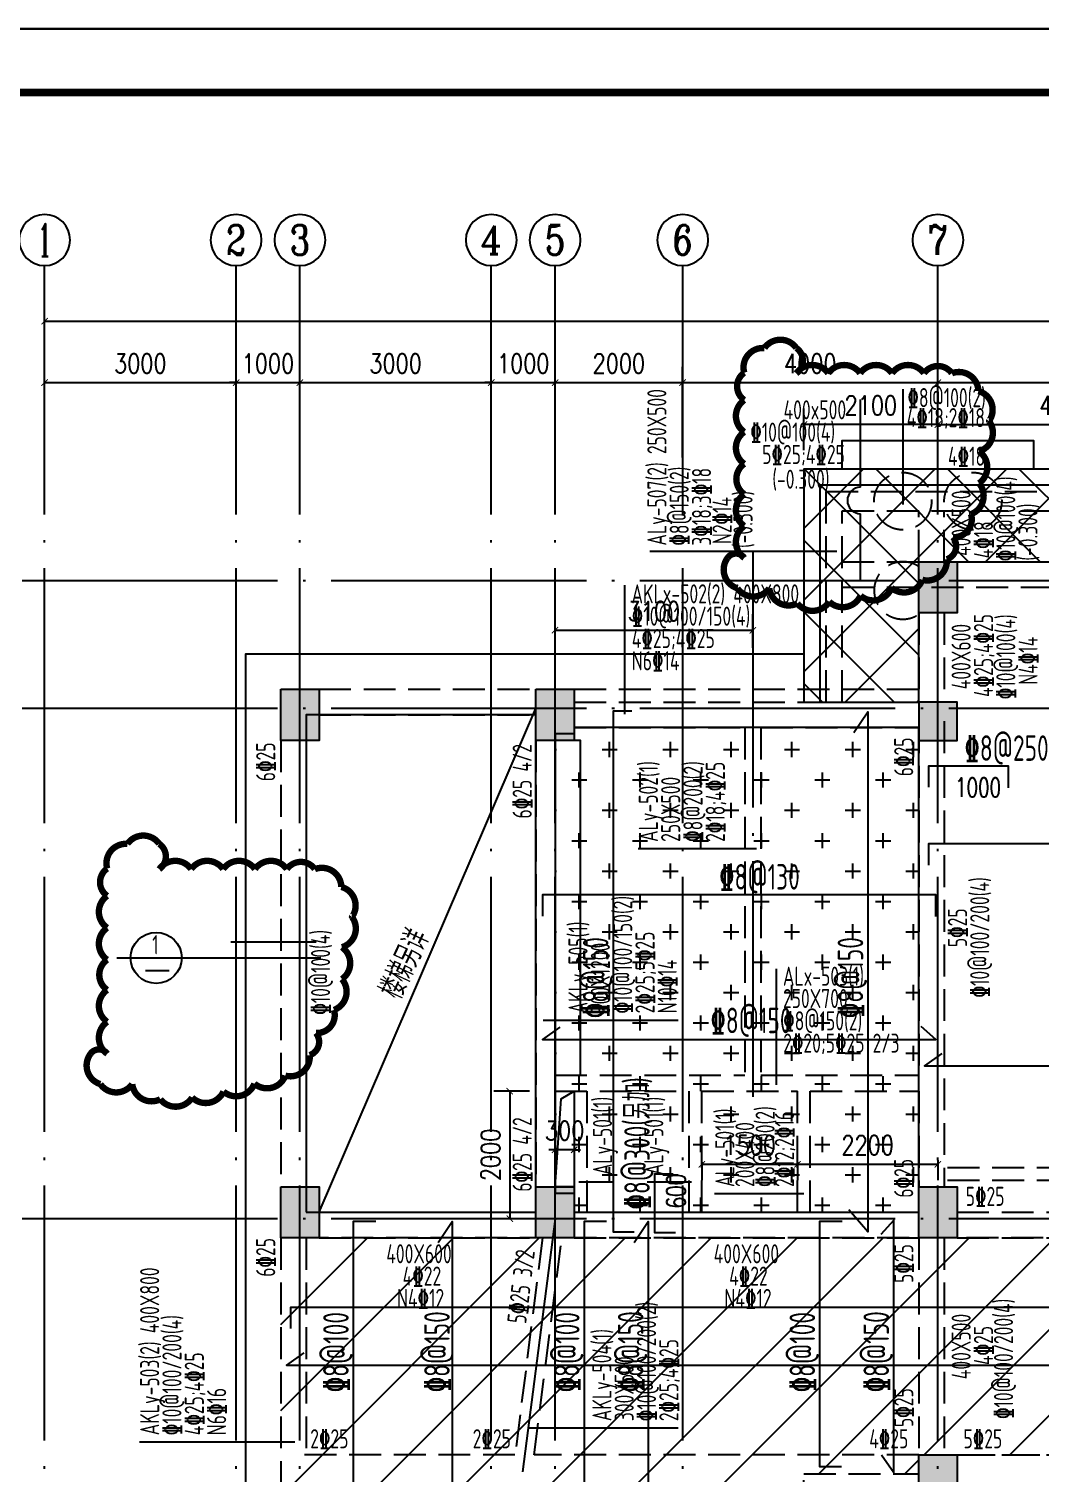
# Model space of a CAD drawing. Header units: millimetres. Extents: x 2998490 to 15040601, y 444546 to 7822218.
# Drawn here: x 14138023 to 14153872, y 7547220 to 7569864 of the extents above; entities that cross this region are included whole.
import ezdxf
from ezdxf.enums import TextEntityAlignment as Align

# ---------------------------------------------------------------- set-up
doc = ezdxf.new("R2010")
doc.units = ezdxf.units.MM
doc.header["$LTSCALE"] = 2000
doc.linetypes.add('DASH', pattern=[0.35, 0.25, -0.1])
doc.linetypes.add('DOTE', pattern=[2.42, 2, -0.2, 0.02, -0.2])
for name, color, linetype in [('3-AXIS', 3, 'Continuous'), ('3-AXIS_TEXT', 7, 'Continuous'), ('3-ban', 84, 'Continuous'), ('3-ban-hatch', 9, 'Continuous'), ('3-ban-rein', 1, 'Continuous'), ('3-ban-TEXT', 7, 'Continuous'), ('3-column-DOWN', 232, 'Continuous'), ('3-COLUMN-UP', 2, 'Continuous'), ('3-dcl', 3, 'Continuous'), ('3-dote', 43, 'DOTE'), ('3-HATCH', 8, 'Continuous'), ('3-liang-rein-X', 54, 'Continuous'), ('3-liang-rein-Y', 130, 'Continuous'), ('3-liang-R截面-X', 50, 'Continuous'), ('3-liang-R截面-Y', 70, 'Continuous'), ('3-liang-s-1', 44, 'Continuous'), ('3-liang-xu', 120, 'DASH'), ('3-装饰线脚', 7, 'Continuous'), ('AXIS', 3, 'Continuous'), ('AXIS_TEXT', 7, 'Continuous'), ('图框', 7, 'Continuous')]:
    doc.layers.add(name, color=color, linetype=linetype)
doc.layers.add('3-零部件', color=73, linetype='Continuous', lineweight=5)
doc.styles.add('_TCH_AXIS', font='COMPLEX', dxfattribs={"bigfont": 'GBCBIG'})
doc.styles.add('COMPLEX', font='COMPLEX')
doc.styles.add('DIM_FONT', font='SIMPLEX', dxfattribs={"width": 0.8, "bigfont": 'HZTXT'})
doc.styles.add('TJ1', font='tj-romans1.shx', dxfattribs={"width": 0.8, "bigfont": 'tj-hztxt1.shx'})
doc.styles.add('TSSD_Rein', font='Tssdeng.shx', dxfattribs={"width": 0.7, "bigfont": 'hztxt.shx'})
doc.dimstyles.new('DIMN100', dxfattribs={"dimtxt": 300, "dimasz": 100, "dimexe": 250, "dimexo": 300, "dimgap": 150, "dimtad": 1, "dimdec": 0, "dimzin": 0, "dimdsep": 46, "dimtxsty": 'DIM_FONT', "dimblk": 'ARCHTICK', "dimcen": 0.09, "dimclrt": 7, "dimazin": 2, "dimtfac": 1, "dimtdec": 0, "dimtix": 1, "dimtmove": 2, "dimatfit": 3, "dimldrblk": 'ARCHTICK', "dimfxl": 0, "dimtolj": 1, "dimtzin": 0, "dimarcsym": 0})

# ---------------------------------------------------------------- blocks, each defined once
blk = doc.blocks.new('TJAD_TK_A0')
at = {"layer": '图框'}
for p, q in [((2162, 399.3), (973, 399.3)), ((973, -441.7), (2162, -441.7))]:
    blk.add_line(p, q, dxfattribs=at)
at = {"layer": '图框', "const_width": 1.2}
blk.add_lwpolyline([(2152, -431.7), (2152, 389.3), (998, 389.3), (998, -431.7)], close=True, dxfattribs=at)
blk = doc.blocks.new('_ArchTick')
at = {"color": 0, "linetype": 'ByBlock', "const_width": 0.15}
blk.add_lwpolyline([(-0.5, -0.5), (0.5, 0.5)], dxfattribs=at)
blk = doc.blocks.new('*D491')
at = {"layer": 'AXIS', "color": 0, "lineweight": -2}
for p, q in [((14138270, 7563141), (14138270, 7564567)), ((14141270, 7563141), (14141270, 7564567)), ((14138270, 7564317), (14141270, 7564317))]:
    blk.add_line(p, q, dxfattribs=at)
at = {"layer": 'Defpoints', "color": 0}
for p in [(14141270, 7564317), (14138270, 7562841), (14141270, 7562841)]:
    blk.add_point(p, dxfattribs=at)
at = {"layer": 'AXIS', "color": 0, "lineweight": -2, "xscale": 100, "yscale": 100, "zscale": 100, "rotation": 180}
blk.add_blockref('_ArchTick', (14138270, 7564317), dxfattribs=at)
at = {"layer": 'AXIS', "color": 0, "lineweight": -2, "xscale": 100, "yscale": 100, "zscale": 100}
blk.add_blockref('_ArchTick', (14141270, 7564317), dxfattribs=at)
at = {"layer": 'AXIS', "color": 7, "insert": (14139770, 7564617), "char_height": 300, "attachment_point": 5, "style": 'DIM_FONT'}
blk.add_mtext('\\A1;3000', dxfattribs=at)
blk = doc.blocks.new('*D492')
at = {"layer": 'AXIS', "color": 0, "lineweight": -2}
for p, q in [((14141270, 7563141), (14141270, 7564567)), ((14142270, 7563141), (14142270, 7564567)), ((14141270, 7564317), (14141170, 7564317)), ((14141270, 7564317), (14142270, 7564317)), ((14142270, 7564317), (14142370, 7564317))]:
    blk.add_line(p, q, dxfattribs=at)
at = {"layer": 'Defpoints', "color": 0}
for p in [(14142270, 7564317), (14141270, 7562841), (14142270, 7562841)]:
    blk.add_point(p, dxfattribs=at)
at = {"layer": 'AXIS', "color": 0, "lineweight": -2, "xscale": 100, "yscale": 100, "zscale": 100}
blk.add_blockref('_ArchTick', (14141270, 7564317), dxfattribs=at)
at = {"layer": 'AXIS', "color": 0, "lineweight": -2, "xscale": 100, "yscale": 100, "zscale": 100, "rotation": 180}
blk.add_blockref('_ArchTick', (14142270, 7564317), dxfattribs=at)
at = {"layer": 'AXIS', "color": 7, "insert": (14141770, 7564617), "char_height": 300, "attachment_point": 5, "style": 'DIM_FONT'}
blk.add_mtext('\\A1;1000', dxfattribs=at)
blk = doc.blocks.new('*D493')
at = {"layer": 'AXIS', "color": 0, "lineweight": -2}
for p, q in [((14142270, 7563141), (14142270, 7564567)), ((14145271, 7563141), (14145271, 7564567)), ((14142270, 7564317), (14145271, 7564317))]:
    blk.add_line(p, q, dxfattribs=at)
at = {"layer": 'Defpoints', "color": 0}
for p in [(14145271, 7564317), (14142270, 7562841), (14145271, 7562841)]:
    blk.add_point(p, dxfattribs=at)
at = {"layer": 'AXIS', "color": 0, "lineweight": -2, "xscale": 100, "yscale": 100, "zscale": 100, "rotation": 180}
blk.add_blockref('_ArchTick', (14142270, 7564317), dxfattribs=at)
at = {"layer": 'AXIS', "color": 0, "lineweight": -2, "xscale": 100, "yscale": 100, "zscale": 100}
blk.add_blockref('_ArchTick', (14145271, 7564317), dxfattribs=at)
at = {"layer": 'AXIS', "color": 7, "insert": (14143771, 7564617), "char_height": 300, "attachment_point": 5, "style": 'DIM_FONT'}
blk.add_mtext('\\A1;3000', dxfattribs=at)
blk = doc.blocks.new('*D494')
at = {"layer": 'AXIS', "color": 0, "lineweight": -2}
for p, q in [((14145271, 7563141), (14145271, 7564567)), ((14146270, 7563141), (14146270, 7564567)), ((14145271, 7564317), (14145171, 7564317)), ((14145271, 7564317), (14146270, 7564317)), ((14146270, 7564317), (14146370, 7564317))]:
    blk.add_line(p, q, dxfattribs=at)
at = {"layer": 'Defpoints', "color": 0}
for p in [(14146270, 7564317), (14145271, 7562841), (14146270, 7562841)]:
    blk.add_point(p, dxfattribs=at)
at = {"layer": 'AXIS', "color": 0, "lineweight": -2, "xscale": 100, "yscale": 100, "zscale": 100}
blk.add_blockref('_ArchTick', (14145271, 7564317), dxfattribs=at)
at = {"layer": 'AXIS', "color": 0, "lineweight": -2, "xscale": 100, "yscale": 100, "zscale": 100, "rotation": 180}
blk.add_blockref('_ArchTick', (14146270, 7564317), dxfattribs=at)
at = {"layer": 'AXIS', "color": 7, "insert": (14145771, 7564617), "char_height": 300, "attachment_point": 5, "style": 'DIM_FONT'}
blk.add_mtext('\\A1;1000', dxfattribs=at)
blk = doc.blocks.new('*D495')
at = {"layer": 'AXIS', "color": 0, "lineweight": -2}
for p, q in [((14146270, 7563141), (14146270, 7564567)), ((14148270, 7563141), (14148270, 7564567)), ((14146270, 7564317), (14148270, 7564317))]:
    blk.add_line(p, q, dxfattribs=at)
at = {"layer": 'Defpoints', "color": 0}
for p in [(14148270, 7564317), (14146270, 7562841), (14148270, 7562841)]:
    blk.add_point(p, dxfattribs=at)
at = {"layer": 'AXIS', "color": 0, "lineweight": -2, "xscale": 100, "yscale": 100, "zscale": 100, "rotation": 180}
blk.add_blockref('_ArchTick', (14146270, 7564317), dxfattribs=at)
at = {"layer": 'AXIS', "color": 0, "lineweight": -2, "xscale": 100, "yscale": 100, "zscale": 100}
blk.add_blockref('_ArchTick', (14148270, 7564317), dxfattribs=at)
at = {"layer": 'AXIS', "color": 7, "insert": (14147270, 7564617), "char_height": 300, "attachment_point": 5, "style": 'DIM_FONT'}
blk.add_mtext('\\A1;2000', dxfattribs=at)
blk = doc.blocks.new('*D496')
at = {"layer": 'AXIS', "color": 0, "lineweight": -2}
for p, q in [((14148270, 7563141), (14148270, 7564567)), ((14152270, 7563141), (14152270, 7564567)), ((14148270, 7564317), (14152270, 7564317))]:
    blk.add_line(p, q, dxfattribs=at)
at = {"layer": 'Defpoints', "color": 0}
for p in [(14152270, 7564317), (14148270, 7562841), (14152270, 7562841)]:
    blk.add_point(p, dxfattribs=at)
at = {"layer": 'AXIS', "color": 0, "lineweight": -2, "xscale": 100, "yscale": 100, "zscale": 100, "rotation": 180}
blk.add_blockref('_ArchTick', (14148270, 7564317), dxfattribs=at)
at = {"layer": 'AXIS', "color": 0, "lineweight": -2, "xscale": 100, "yscale": 100, "zscale": 100}
blk.add_blockref('_ArchTick', (14152270, 7564317), dxfattribs=at)
at = {"layer": 'AXIS', "color": 7, "insert": (14150270, 7564617), "char_height": 300, "attachment_point": 5, "style": 'DIM_FONT'}
blk.add_mtext('\\A1;4000', dxfattribs=at)
blk = doc.blocks.new('*D497')
at = {"layer": 'AXIS', "color": 0, "lineweight": -2}
for p, q in [((14152270, 7563141), (14152270, 7564567)), ((14160270, 7563141), (14160270, 7564567)), ((14152270, 7564317), (14160270, 7564317))]:
    blk.add_line(p, q, dxfattribs=at)
at = {"layer": 'Defpoints', "color": 0}
for p in [(14160270, 7564317), (14152270, 7562841), (14160270, 7562841)]:
    blk.add_point(p, dxfattribs=at)
at = {"layer": 'AXIS', "color": 0, "lineweight": -2, "xscale": 100, "yscale": 100, "zscale": 100, "rotation": 180}
blk.add_blockref('_ArchTick', (14152270, 7564317), dxfattribs=at)
at = {"layer": 'AXIS', "color": 0, "lineweight": -2, "xscale": 100, "yscale": 100, "zscale": 100}
blk.add_blockref('_ArchTick', (14160270, 7564317), dxfattribs=at)
at = {"layer": 'AXIS', "color": 7, "insert": (14156270, 7564617), "char_height": 300, "attachment_point": 5, "style": 'DIM_FONT'}
blk.add_mtext('\\A1;8000', dxfattribs=at)
blk = doc.blocks.new('_AXISO')
blk.add_circle((0, 0), 0.5)
at = {"layer": '3-AXIS_TEXT', "style": 'COMPLEX', "width": 1.041667}
blk.add_attdef('A', text='', height=0.56, dxfattribs=at).set_placement((-0.25, -0.28), (0.25, -0.28), align=Align.FIT)
blk = doc.blocks.new('*D505')
at = {"layer": 'AXIS', "color": 0, "lineweight": -2}
for p, q in [((14138270, 7563443), (14138270, 7565532)), ((14214520, 7563443), (14214520, 7565532)), ((14138270, 7565282), (14214520, 7565282))]:
    blk.add_line(p, q, dxfattribs=at)
at = {"layer": 'Defpoints', "color": 0}
for p in [(14214520, 7565282), (14138270, 7563143), (14214520, 7563143)]:
    blk.add_point(p, dxfattribs=at)
at = {"layer": 'AXIS', "color": 0, "lineweight": -2, "xscale": 100, "yscale": 100, "zscale": 100, "rotation": 180}
blk.add_blockref('_ArchTick', (14138270, 7565282), dxfattribs=at)
at = {"layer": 'AXIS', "color": 0, "lineweight": -2, "xscale": 100, "yscale": 100, "zscale": 100}
blk.add_blockref('_ArchTick', (14214520, 7565282), dxfattribs=at)
at = {"layer": 'AXIS', "color": 7, "insert": (14180271, 7565582), "char_height": 300, "attachment_point": 5, "style": 'DIM_FONT'}
blk.add_mtext('\\A1;76250', dxfattribs=at)
blk = doc.blocks.new('*D1167')
at = {"layer": '3-零部件', "color": 0, "lineweight": -2}
for p, q in [((14152270, 7562307), (14152270, 7563910)), ((14156270, 7562262), (14156270, 7563910)), ((14152270, 7563660), (14156270, 7563660))]:
    blk.add_line(p, q, dxfattribs=at)
at = {"layer": 'Defpoints', "color": 0}
for p in [(14156270, 7563660), (14152270, 7562007), (14156270, 7561962)]:
    blk.add_point(p, dxfattribs=at)
at = {"layer": '3-零部件', "color": 0, "lineweight": -2, "xscale": 100, "yscale": 100, "zscale": 100, "rotation": 180}
blk.add_blockref('_ArchTick', (14152270, 7563660), dxfattribs=at)
at = {"layer": '3-零部件', "color": 0, "lineweight": -2, "xscale": 100, "yscale": 100, "zscale": 100}
blk.add_blockref('_ArchTick', (14156270, 7563660), dxfattribs=at)
at = {"layer": '3-零部件', "color": 7, "insert": (14154270, 7563960), "char_height": 300, "attachment_point": 5, "style": 'DIM_FONT'}
blk.add_mtext('\\A1;4000', dxfattribs=at)
blk = doc.blocks.new('*D1646')
at = {"layer": '3-ban', "color": 0, "lineweight": -2}
for p, q in [((14146270, 7560159), (14146270, 7560685)), ((14149370, 7560159), (14149370, 7560685)), ((14146270, 7560435), (14149370, 7560435))]:
    blk.add_line(p, q, dxfattribs=at)
at = {"layer": 'Defpoints', "color": 0}
for p in [(14149370, 7560435), (14146270, 7559859), (14149370, 7559859)]:
    blk.add_point(p, dxfattribs=at)
at = {"layer": '3-ban', "color": 0, "lineweight": -2, "xscale": 100, "yscale": 100, "zscale": 100, "rotation": 180}
blk.add_blockref('_ArchTick', (14146270, 7560435), dxfattribs=at)
at = {"layer": '3-ban', "color": 0, "lineweight": -2, "xscale": 100, "yscale": 100, "zscale": 100}
blk.add_blockref('_ArchTick', (14149370, 7560435), dxfattribs=at)
at = {"layer": '3-ban', "color": 7, "insert": (14147820, 7560735), "char_height": 300, "attachment_point": 5, "style": 'DIM_FONT'}
blk.add_mtext('\\A1;3100', dxfattribs=at)
blk = doc.blocks.new('*D1647')
at = {"layer": '3-ban', "color": 0, "lineweight": -2}
for p, q in [((14146270, 7552289), (14146170, 7552289)), ((14146570, 7552289), (14146270, 7552289)), ((14146570, 7552289), (14146670, 7552289)), ((14146270, 7552159), (14146270, 7552039)), ((14146570, 7552159), (14146570, 7552039))]:
    blk.add_line(p, q, dxfattribs=at)
at = {"layer": 'Defpoints', "color": 0}
for p in [(14146270, 7552459), (14146570, 7552459), (14146270, 7552289)]:
    blk.add_point(p, dxfattribs=at)
at = {"layer": '3-ban', "color": 0, "lineweight": -2, "xscale": 100, "yscale": 100, "zscale": 100}
blk.add_blockref('_ArchTick', (14146270, 7552289), dxfattribs=at)
at = {"layer": '3-ban', "color": 0, "lineweight": -2, "xscale": 100, "yscale": 100, "zscale": 100, "rotation": 180}
blk.add_blockref('_ArchTick', (14146570, 7552289), dxfattribs=at)
at = {"layer": '3-ban', "color": 7, "insert": (14146420, 7552589), "char_height": 300, "attachment_point": 5, "style": 'DIM_FONT'}
blk.add_mtext('\\A1;300', dxfattribs=at)
blk = doc.blocks.new('*D1648')
at = {"layer": '3-ban', "color": 0, "lineweight": -2}
for p, q in [((14148570, 7552093), (14148570, 7551812)), ((14148570, 7552062), (14150070, 7552062)), ((14150070, 7552093), (14150070, 7551812))]:
    blk.add_line(p, q, dxfattribs=at)
at = {"layer": 'Defpoints', "color": 0}
for p in [(14148570, 7552393), (14150070, 7552393), (14150070, 7552062)]:
    blk.add_point(p, dxfattribs=at)
at = {"layer": '3-ban', "color": 0, "lineweight": -2, "xscale": 100, "yscale": 100, "zscale": 100, "rotation": 180}
blk.add_blockref('_ArchTick', (14148570, 7552062), dxfattribs=at)
at = {"layer": '3-ban', "color": 0, "lineweight": -2, "xscale": 100, "yscale": 100, "zscale": 100}
blk.add_blockref('_ArchTick', (14150070, 7552062), dxfattribs=at)
at = {"layer": '3-ban', "color": 7, "insert": (14149320, 7552362), "char_height": 300, "attachment_point": 5, "style": 'DIM_FONT'}
blk.add_mtext('\\A1;1500', dxfattribs=at)
blk = doc.blocks.new('*D1649')
at = {"layer": '3-ban', "color": 0, "lineweight": -2}
for p, q in [((14150070, 7552093), (14150070, 7551812)), ((14150070, 7552062), (14152270, 7552062)), ((14152270, 7552127), (14152270, 7551812))]:
    blk.add_line(p, q, dxfattribs=at)
at = {"layer": 'Defpoints', "color": 0}
for p in [(14152270, 7552427), (14150070, 7552393), (14152270, 7552062)]:
    blk.add_point(p, dxfattribs=at)
at = {"layer": '3-ban', "color": 0, "lineweight": -2, "xscale": 100, "yscale": 100, "zscale": 100, "rotation": 180}
blk.add_blockref('_ArchTick', (14150070, 7552062), dxfattribs=at)
at = {"layer": '3-ban', "color": 0, "lineweight": -2, "xscale": 100, "yscale": 100, "zscale": 100}
blk.add_blockref('_ArchTick', (14152270, 7552062), dxfattribs=at)
at = {"layer": '3-ban', "color": 7, "insert": (14151170, 7552362), "char_height": 300, "attachment_point": 5, "style": 'DIM_FONT'}
blk.add_mtext('\\A1;2200', dxfattribs=at)
blk = doc.blocks.new('*D1650')
at = {"layer": '3-ban', "color": 0, "lineweight": -2}
for p, q in [((14145870, 7553209), (14145310, 7553209)), ((14145560, 7553209), (14145560, 7551209)), ((14145670, 7551209), (14145310, 7551209))]:
    blk.add_line(p, q, dxfattribs=at)
at = {"layer": 'Defpoints', "color": 0}
for p in [(14146170, 7553209), (14145560, 7551209), (14145970, 7551209)]:
    blk.add_point(p, dxfattribs=at)
at = {"layer": '3-ban', "color": 0, "lineweight": -2, "xscale": 100, "yscale": 100, "zscale": 100}
for p, rotation in [((14145560, 7553209), 90), ((14145560, 7551209), 270)]:
    blk.add_blockref('_ArchTick', p, dxfattribs=dict(at, rotation=rotation))
at = {"layer": '3-ban', "color": 7, "insert": (14145260, 7552209), "char_height": 300, "attachment_point": 5, "rotation": 90, "style": 'DIM_FONT'}
blk.add_mtext('\\A1;2000', dxfattribs=at)
blk = doc.blocks.new('*D1946')
at = {"layer": '3-ban', "color": 0, "lineweight": -2}
for p, q in [((14150170, 7563259), (14150170, 7563910)), ((14152270, 7563259), (14152270, 7563910)), ((14152270, 7563660), (14150170, 7563660))]:
    blk.add_line(p, q, dxfattribs=at)
at = {"layer": 'Defpoints', "color": 0}
for p in [(14150170, 7563660), (14150170, 7562959), (14152270, 7562959)]:
    blk.add_point(p, dxfattribs=at)
at = {"layer": '3-ban', "color": 0, "lineweight": -2, "xscale": 100, "yscale": 100, "zscale": 100, "rotation": 180}
blk.add_blockref('_ArchTick', (14150170, 7563660), dxfattribs=at)
at = {"layer": '3-ban', "color": 0, "lineweight": -2, "xscale": 100, "yscale": 100, "zscale": 100}
blk.add_blockref('_ArchTick', (14152270, 7563660), dxfattribs=at)
at = {"layer": '3-ban', "color": 7, "insert": (14151220, 7563960), "char_height": 300, "attachment_point": 5, "style": 'DIM_FONT'}
blk.add_mtext('\\A1;2100', dxfattribs=at)

msp = doc.modelspace()

# ---------------------------------------------------------------- hatches: boundary and pattern name
at = {"layer": '3-ban-hatch'}
h = msp.add_hatch(dxfattribs=at)
h.set_pattern_fill('ANSI37', color=8, scale=250, style=0)
h.paths.add_polyline_path([(14150170.3, 7559308.7), (14151970.3, 7559308.7), (14151970.3, 7561508.7), (14214820.3, 7561508.7), (14214820.3, 7562608.9), (14214820.3, 7562958.9), (14150170.3, 7562958.9)])
h.paths.add_polyline_path([(14214820.3, 7562958.9), (14150170.3, 7562958.9)], flags=17)
h = msp.add_hatch(dxfattribs=at)
h.set_pattern_fill('CROSS', color=8, scale=75, style=0)
h.paths.add_polyline_path([(14146570.3, 7558908.7), (14146570.3, 7558808.7), (14146270.3, 7558808.7), (14146270.3, 7551608.7), (14146570.3, 7551608.7), (14146570.3, 7551308.7), (14151970.3, 7551308.7), (14151970.3, 7558908.7)])
h = msp.add_hatch(dxfattribs=at)
h.set_pattern_fill('ANSI31', color=8, scale=300, style=0)
h.set_pattern_definition([(45, (14.5, 0), (-673.51921, 673.51921), [])])
h.paths.add_polyline_path([(14141970.3, 7550908.7), (14141970.3, 7544508.7), (14141381.5, 7544508.7), (14140876.7, 7544204.1), (14138273.2, 7541601.4), (14138044.1, 7541047.3), (14138044.1, 7537368.4), (14138274.4, 7536814.8), (14140876.5, 7534212.8), (14141430.6, 7533983.7), (14145109.9, 7533983.7), (14145663.9, 7534212.9), (14148265.6, 7536814.6), (14148495.3, 7537368.4), (14148495.3, 7538908.7), (14151970.3, 7538908.7), (14151970.3, 7544508.7), (14150170.3, 7544508.7), (14150170.3, 7547206.7), (14151970.3, 7547208.7), (14151970.3, 7547508.7), (14214820.3, 7547508.7), (14214820.3, 7550908.7)])
at = {"layer": '3-HATCH'}
for points in [[(14151970.3, 7561508.7), (14152570.3, 7561508.7), (14152570.3, 7560708.7), (14151970.3, 7560708.7)], [(14141970.3, 7559508.7), (14142570.3, 7559508.7), (14142570.3, 7558708.7), (14141970.3, 7558708.7)], [(14145970.3, 7559508.7), (14146570.3, 7559508.7), (14146570.3, 7558708.7), (14145970.3, 7558708.7)], [(14151970.3, 7558708.7), (14152570.3, 7558708.7), (14152570.3, 7559308.7), (14151970.3, 7559308.7)], [(14141970.3, 7551708.7), (14142570.3, 7551708.7), (14142570.3, 7550908.7), (14141970.3, 7550908.7)], [(14145970.3, 7551708.7), (14146570.3, 7551708.7), (14146570.3, 7550908.7), (14145970.3, 7550908.7)], [(14151970.3, 7551708.7), (14152570.3, 7551708.7), (14152570.3, 7550908.7), (14151970.3, 7550908.7)], [(14151970.3, 7547508.7), (14152570.3, 7547508.7), (14152570.3, 7546708.7), (14151970.3, 7546708.7)]]:
    msp.add_hatch(color=256, dxfattribs=at).paths.add_polyline_path(points)

# ---------------------------------------------------------------- linework, layer by layer
at = {"layer": '3-AXIS', "color": 15, "linetype": 'DOTE'}
for p, q in [((14138270.3, 7533208.7), (14138270.3, 7563140.9)), ((14141269.9, 7533208.7), (14141269.9, 7563140.9)), ((14142270.3, 7533208.7), (14142270.3, 7563140.9)), ((14145270.8, 7533208.7), (14145270.8, 7563140.9)), ((14146270.3, 7533208.7), (14146270.3, 7563140.9)), ((14148270.3, 7533208.7), (14148270.3, 7563140.9)), ((14152270.3, 7533208.7), (14152270.3, 7563140.9)), ((14214520.3, 7561208.7), (14134833, 7561208.7)), ((14214520.3, 7559208.7), (14134833, 7559208.7)), ((14214520.3, 7551208.7), (14134833, 7551208.7)), ((14146270.3, 7551208.7), (14145382.3, 7544308.1))]:
    msp.add_line(p, q, dxfattribs=at)
at = {"layer": '3-ban', "color": 1}
msp.add_line((14141190, 7555547.3), (14142523.3, 7555547.3), dxfattribs=at)
at = {"layer": '3-ban'}
msp.add_line((14139399.4, 7555298.5), (14142600.3, 7555298.5), dxfattribs=at)
at = {"layer": '3-ban', "color": 1, "const_width": 100}
for points in [[(14152506.9, 7561894.9, 0.5205671), (14152789.4, 7562255.7, 0.5205671), (14152914.5, 7562739.8, 0.5205671), (14152914.5, 7563239.8, 0.5205671), (14153071.9, 7563714.4, 0.5205671), (14153072, 7563714.6, 0.5205671), (14152904.7, 7564185.8, 0.5205671), (14152489, 7564463.6, 0.5205671), (14152051.7, 7564463.6, 0.5205671), (14151551.7, 7564463.6, 0.5205671), (14151051.7, 7564463.6, 0.5205671), (14150551.7, 7564463.6, 0.5205671), (14150051.7, 7564463.6, 0.5205671), (14150051.7, 7564859.8, 0.5205671), (14149551.7, 7564859.8, 0.5205671), (14149234.8, 7564473, 0.5205671), (14149234.8, 7564044, 0.5205671), (14149234.8, 7563544, 0.5205671), (14149234.8, 7563044, 0.5205671), (14149234.8, 7562569.4, 0.5205671), (14149234.8, 7562069.4, 0.5205671), (14149234.8, 7561569.4, 0.5205671), (14148974.9, 7561569.4, 0.5205671), (14149127.4, 7561093.3, 0.5205671), (14149627.4, 7561093.3, 0.5205671), (14150067.4, 7560855.8, 0.5205671), (14150566.6, 7560883.4, 0.5205671), (14151057.9, 7560976.1, 0.5205671), (14151542.3, 7561100.3, 0.5205671), (14152026.4, 7561225.5, 0.5205671), (14152409.3, 7561546.9, 0.5205671)], [(14142522.2, 7554120.5, 0.5205671), (14142804.7, 7554481.3, 0.5205671), (14142929.7, 7554965.4, 0.5205671), (14142929.7, 7555465.4, 0.5205671), (14143087.2, 7555940, 0.5205671), (14143087.3, 7555940.2, 0.5205671), (14142920, 7556411.4, 0.5205671), (14142504.3, 7556689.3, 0.5205671), (14142066.9, 7556689.3, 0.5205671), (14141566.9, 7556689.3, 0.5205671), (14141066.9, 7556689.3, 0.5205671), (14140566.9, 7556689.3, 0.5205671), (14140066.9, 7556689.3, 0.5205671), (14140066.9, 7557085.4, 0.5205671), (14139566.9, 7557085.4, 0.5205671), (14139250.1, 7556698.6, 0.5205671), (14139250.1, 7556269.7, 0.5205671), (14139250.1, 7555769.7, 0.5205671), (14139250.1, 7555269.7, 0.5205671), (14139250.1, 7554795.1, 0.5205671), (14139250.1, 7554295.1, 0.5205671), (14139250.1, 7553795.1, 0.5205671), (14138990.2, 7553795.1, 0.5205671), (14139142.6, 7553318.9, 0.5205671), (14139642.6, 7553318.9, 0.5205671), (14140082.7, 7553081.4, 0.5205671), (14140581.9, 7553109.1, 0.5205671), (14141073.2, 7553201.8, 0.5205671), (14141557.6, 7553325.9, 0.5205671), (14142041.6, 7553451.1, 0.5205671), (14142424.6, 7553772.6, 0.5205671)]]:
    msp.add_lwpolyline(points, format="xyb", close=True, dxfattribs=at)
at = {"layer": '3-ban'}
msp.add_lwpolyline([(14146270.3, 7553458.7), (14146670.3, 7553458.7), (14146670.3, 7558708.7), (14146270.3, 7558708.7)], close=True, dxfattribs=at)
msp.add_circle((14140018, 7555298.5), 400, dxfattribs=at)
at = {"layer": '3-ban-rein'}
msp.add_line((14139852, 7555099.9), (14140221.1, 7555099.9), dxfattribs=at)
for points in [[(14147472, 7559163.6), (14147179.9, 7559163.6), (14147179.9, 7551005.2), (14147509.2, 7551005.2)], [(14150954.1, 7558829.6), (14151172.1, 7559155.2), (14151172.1, 7551005.2), (14150874.6, 7551347.3)], [(14152126.5, 7557972.4), (14152126.5, 7558310.4), (14153370.3, 7558310.4), (14153370.3, 7557964.4)], [(14152126.5, 7556752.1), (14152126.5, 7557090), (14214717.7, 7557090), (14214717.7, 7556744)], [(14146076.6, 7555953.4), (14146076.6, 7556291.4), (14152230.3, 7556291.4), (14152230.3, 7555945.4)], [(14146346.4, 7554210.5), (14146072.7, 7554017), (14152239.5, 7554017), (14152010.1, 7554220.1)], [(14152332.3, 7553800.5), (14152058.6, 7553607.1), (14214719.7, 7553607.1), (14214490.4, 7553810.1)], [(14148118.8, 7551908.7), (14147826.8, 7551908.7), (14147826.8, 7550993.8), (14148156.1, 7550993.8)], [(14143450.9, 7546408.7), (14143112.9, 7546408.7), (14143112.9, 7551169.1), (14143458.9, 7551169.1)], [(14144439.9, 7550837.1), (14144657.9, 7551162.7), (14144657.9, 7544358.7), (14144360.4, 7544700.8)], [(14147068.5, 7546408.7), (14146730.6, 7546408.7), (14146730.6, 7551169.1), (14147076.6, 7551169.1)], [(14147510.5, 7550837.1), (14147728.5, 7551162.7), (14147728.5, 7544358.7), (14147431, 7544700.8)], [(14150760.5, 7547320.4), (14150422.5, 7547320.4), (14150422.5, 7551169.1), (14150768.5, 7551169.1)], [(14151384.3, 7547504.5), (14151577.8, 7547230.8), (14151577.8, 7551188.1), (14151374.7, 7550958.7)], [(14142126.5, 7549485), (14142126.5, 7549823), (14214703.5, 7549823), (14214703.5, 7549477)], [(14142332.3, 7549106.2), (14142058.6, 7548912.8), (14214719.7, 7548912.8), (14214490.4, 7549115.9)]]:
    msp.add_lwpolyline(points, dxfattribs=at)
at = {"layer": '3-column-DOWN'}
for points in [[(14151970.3, 7561508.7), (14152570.3, 7561508.7), (14152570.3, 7560708.7), (14151970.3, 7560708.7)], [(14141970.3, 7559508.7), (14142570.3, 7559508.7), (14142570.3, 7558708.7), (14141970.3, 7558708.7)], [(14145970.3, 7559508.7), (14146570.3, 7559508.7), (14146570.3, 7558708.7), (14145970.3, 7558708.7)], [(14141970.3, 7551708.7), (14142570.3, 7551708.7), (14142570.3, 7550908.7), (14141970.3, 7550908.7)], [(14145970.3, 7551708.7), (14146570.3, 7551708.7), (14146570.3, 7550908.7), (14145970.3, 7550908.7)], [(14151970.3, 7551708.7), (14152570.3, 7551708.7), (14152570.3, 7550908.7), (14151970.3, 7550908.7)], [(14151970.3, 7547508.7), (14152570.3, 7547508.7), (14152570.3, 7546708.7), (14151970.3, 7546708.7)]]:
    msp.add_lwpolyline(points, close=True, dxfattribs=at)
at = {"layer": '3-COLUMN-UP'}
for points in [[(14151970.3, 7561508.7), (14152570.3, 7561508.7), (14152570.3, 7560708.7), (14151970.3, 7560708.7)], [(14141970.3, 7559508.7), (14142570.3, 7559508.7), (14142570.3, 7558708.7), (14141970.3, 7558708.7)], [(14145970.3, 7559508.7), (14146570.3, 7559508.7), (14146570.3, 7558708.7), (14145970.3, 7558708.7)], [(14151970.3, 7558708.7), (14152570.3, 7558708.7), (14152570.3, 7559308.7), (14151970.3, 7559308.7)], [(14141970.3, 7551708.7), (14142570.3, 7551708.7), (14142570.3, 7550908.7), (14141970.3, 7550908.7)], [(14145970.3, 7551708.7), (14146570.3, 7551708.7), (14146570.3, 7550908.7), (14145970.3, 7550908.7)], [(14151970.3, 7551708.7), (14152570.3, 7551708.7), (14152570.3, 7550908.7), (14151970.3, 7550908.7)], [(14151970.3, 7547508.7), (14152570.3, 7547508.7), (14152570.3, 7546708.7), (14151970.3, 7546708.7)]]:
    msp.add_lwpolyline(points, close=True, dxfattribs=at)
at = {"layer": '3-dcl'}
msp.add_lwpolyline([(14150170.3, 7559308.7), (14151970.3, 7559308.7), (14151970.3, 7561508.7), (14214820.3, 7561508.7), (14214820.3, 7562608.9), (14214820.3, 7562958.9), (14150170.3, 7562958.9), (14150170.3, 7559308.7)], close=True, dxfattribs=at)
at = {"layer": '3-dcl', "linetype": 'DASH'}
msp.add_lwpolyline([(14141970.3, 7550908.7), (14141970.3, 7544508.7), (14141381.5, 7544508.7), (14140876.7, 7544204.1), (14138273.2, 7541601.4), (14138044.1, 7541047.3), (14138044.1, 7537368.4), (14138274.4, 7536814.8), (14140876.5, 7534212.8), (14141430.6, 7533983.7), (14145109.9, 7533983.7), (14145663.9, 7534212.9), (14148265.6, 7536814.6), (14148495.3, 7537368.4), (14148495.3, 7538908.7), (14151970.3, 7538908.7), (14151970.3, 7544508.7), (14150170.3, 7544508.7), (14150170.3, 7547206.7), (14151970.3, 7547208.7), (14151970.3, 7547508.7), (14214820.3, 7547508.7), (14214820.3, 7550908.7), (14141970.3, 7550908.7)], dxfattribs=at)
at = {"layer": '3-dote'}
msp.add_line((14149370.3, 7561653.3), (14149370.3, 7553117.2), dxfattribs=at)
at = {"layer": '3-liang-R截面-X'}
for p, q in [((14151722.1, 7564216.1), (14151722.1, 7562408.2)), ((14151058.2, 7562676.6), (14151058.2, 7564054.7)), ((14151058.2, 7561208.7), (14151058.2, 7562262.2)), ((14147359.8, 7561141.3), (14147359.8, 7559119.5)), ((14149733.5, 7555128.9), (14149733.5, 7553305.1))]:
    msp.add_line(p, q, dxfattribs=at)
msp.add_arc((14151058.2, 7562469.4), 207.2, 90, 270, dxfattribs=at)
at = {"layer": '3-liang-R截面-Y'}
for p, q in [((14150684.2, 7561668.4), (14147756.5, 7561668.4)), ((14147572.3, 7557012.3), (14149428.3, 7557012.3)), ((14146085.1, 7554323.2), (14148200.1, 7554323.2)), ((14146640.9, 7551787.2), (14147174.8, 7551787.2)), ((14147712.2, 7551787.2), (14148406, 7551787.2)), ((14148770.3, 7551601.8), (14150171.6, 7551601.8)), ((14145867.1, 7547929.8), (14148201.4, 7547929.8)), ((14139756.1, 7547708.7), (14142192.9, 7547708.7))]:
    msp.add_line(p, q, dxfattribs=at)
at = {"layer": '3-liang-s-1'}
msp.add_line((14142570.3, 7551308.7), (14145970.3, 7559208.7), dxfattribs=at)
for points in [[(14150770, 7562958.9), (14150770, 7563409), (14153770.7, 7563409), (14153770.7, 7562958.9)], [(14214820.3, 7561508.7), (14214820.3, 7562958.9), (14150170.3, 7562958.9), (14150170.3, 7560058.7)], [(14214570.3, 7561508.7), (14214570.3, 7562708.9), (14150420.3, 7562708.9), (14150420.3, 7559308.7)], [(14150420.4, 7559308.7), (14151970.3, 7559308.7), (14151970.3, 7561508.7), (14214820.3, 7561508.7), (14214820.3, 7536908.7), (14151970.3, 7536908.7), (14151970.3, 7538908.7), (14150420.4, 7538908.7)], [(14150170.3, 7560058.7), (14141420.3, 7560058.7), (14141420.3, 7544908.7)], [(14146570.3, 7558908.7), (14146570.3, 7558808.7), (14146270.3, 7558808.7), (14146270.3, 7551608.7), (14146570.3, 7551608.7), (14146570.3, 7551308.7), (14151970.3, 7551308.7), (14151970.3, 7558908.7), (14146570.3, 7558908.7)], [(14146270.3, 7551708.7), (14146366.8, 7553089.4), (14146570.3, 7553208.7)]]:
    msp.add_lwpolyline(points, dxfattribs=at)
for points in [[(14142370.3, 7551308.7), (14145970.3, 7551308.7), (14145970.3, 7559108.7), (14142370.3, 7559108.7)], [(14146270.3, 7553208.7), (14146570.3, 7553208.7), (14146570.3, 7551708.7), (14146270.3, 7551708.7)]]:
    msp.add_lwpolyline(points, close=True, dxfattribs=at)
at = {"layer": '3-liang-xu'}
for p, q in [((14150520.3, 7562608.9), (14214820.3, 7562608.9)), ((14150520.3, 7559308.7), (14150520.3, 7562608.9)), ((14150770.3, 7562308.9), (14214820.3, 7562308.9)), ((14150770.3, 7559308.7), (14150770.3, 7562308.9)), ((14151970.3, 7561508.7), (14151970.3, 7562308.9)), ((14152370.3, 7561508.7), (14152370.3, 7562308.9)), ((14150770.3, 7561508.7), (14159970.3, 7561508.7)), ((14150770.3, 7561108.7), (14156120.3, 7561108.7)), ((14151970.3, 7560708.7), (14151970.3, 7559308.7)), ((14152370.3, 7560708.7), (14152370.3, 7559308.7)), ((14142570.3, 7559508.7), (14145970.3, 7559508.7)), ((14146570.3, 7559508.7), (14151970.3, 7559508.7)), ((14146570.3, 7559308.7), (14151970.3, 7559308.7)), ((14142570.3, 7559108.7), (14145970.3, 7559108.7)), ((14151970.3, 7559008.7), (14151970.3, 7553458.7)), ((14152370.3, 7559008.7), (14152370.3, 7551708.7)), ((14146570.3, 7558908.7), (14149245.3, 7558908.7)), ((14149245.3, 7558908.7), (14149245.3, 7553458.7)), ((14149495.3, 7558908.7), (14149495.3, 7553458.7)), ((14149495.3, 7558908.7), (14151970.3, 7558908.7)), ((14141970.3, 7558708.7), (14141970.3, 7551708.7)), ((14142370.3, 7558708.7), (14142370.3, 7551708.7)), ((14145970.3, 7558708.7), (14145970.3, 7551708.7)), ((14146270.3, 7558708.7), (14146270.3, 7553458.7)), ((14146270.3, 7553458.7), (14149245.3, 7553458.7)), ((14149495.3, 7553458.7), (14151970.3, 7553458.7)), ((14146270.3, 7553208.7), (14148370.3, 7553208.7)), ((14146270.3, 7553208.7), (14146270.3, 7551708.7)), ((14146570.3, 7553208.7), (14146570.3, 7551708.7)), ((14146770.3, 7553208.7), (14146770.3, 7551308.7)), ((14148370.3, 7551308.7), (14148370.3, 7553208.7)), ((14148570.3, 7551308.7), (14148570.3, 7553208.7)), ((14148570.3, 7553208.7), (14150070.3, 7553208.7)), ((14150070.3, 7551308.7), (14150070.3, 7553208.7)), ((14150270.3, 7551308.7), (14150270.3, 7553208.7)), ((14150270.3, 7553208.7), (14151970.3, 7553208.7)), ((14151970.3, 7553208.7), (14151970.3, 7551708.7)), ((14214520.3, 7552008.7), (14152370.3, 7552008.7)), ((14214520.3, 7551808.7), (14152370.3, 7551808.7)), ((14142570.3, 7551308.7), (14145970.3, 7551308.7)), ((14146570.3, 7551308.7), (14148370.3, 7551308.7)), ((14148570.3, 7551308.7), (14150070.3, 7551308.7)), ((14150270.3, 7551308.7), (14151970.3, 7551308.7)), ((14152570.3, 7551308.7), (14156120.3, 7551308.7)), ((14141970.3, 7550908.7), (14141970.3, 7544508.7)), ((14142370.3, 7550908.7), (14142370.3, 7547508.7)), ((14142570.3, 7550908.7), (14145970.3, 7550908.7)), ((14146074.4, 7550908.7), (14145642, 7547508.7)), ((14145942.7, 7547508.7), (14146376.8, 7550908.7)), ((14146570.3, 7550908.7), (14151970.3, 7550908.7)), ((14151970.3, 7550908.7), (14151970.3, 7547508.7)), ((14152370.3, 7550908.7), (14152370.3, 7547508.7)), ((14152570.3, 7550908.7), (14156120.3, 7550908.7)), ((14145642, 7547508.7), (14142270.3, 7547508.7)), ((14151970.3, 7547508.7), (14145942.7, 7547508.7)), ((14152570.3, 7547508.7), (14156120.3, 7547508.7))]:
    msp.add_line(p, q, dxfattribs=at)
at = {"layer": '3-装饰线脚', "linetype": 'DASH'}
for centre in [(14151720.3, 7562458.7), (14152820.3, 7562458.7)]:
    msp.add_circle(centre, 450, dxfattribs=at)
msp.add_arc((14151720.3, 7561058.7), 450, 56.25101, 303.74899, dxfattribs=at)
at = {"layer": 'AXIS'}
for p, q in [((14138270.3, 7562840.9), (14138270.3, 7566153.4)), ((14141269.9, 7562840.9), (14141269.9, 7566153.4)), ((14142270.3, 7562840.9), (14142270.3, 7566153.4)), ((14145270.8, 7562840.9), (14145270.8, 7566153.4)), ((14146270.3, 7562840.9), (14146270.3, 7566153.4)), ((14148270.3, 7562840.9), (14148270.3, 7566153.4)), ((14152270.3, 7562840.9), (14152270.3, 7566153.4))]:
    msp.add_line(p, q, dxfattribs=at)

# ---------------------------------------------------------------- block references
ref = msp.add_blockref('_AXISO', (14138270.3, 7566553.4), dxfattribs=dict(at, xscale=-800, yscale=800, zscale=800, rotation=180))
ref.add_attrib('A', '1', dxfattribs={"layer": 'AXIS_TEXT', "height": 514.7, "style": '_TCH_AXIS'}).set_placement((14138160, 7566296), (14138380.6, 7566296), align=Align.FIT)
ref = msp.add_blockref('_AXISO', (14141269.9, 7566553.4), dxfattribs=dict(at, xscale=-800, yscale=800, zscale=800, rotation=180))
ref.add_attrib('A', '2', dxfattribs={"layer": 'AXIS_TEXT', "height": 465.9, "style": '_TCH_AXIS'}).set_placement((14141114.6, 7566320.4), (14141425.2, 7566320.4), align=Align.FIT)
ref = msp.add_blockref('_AXISO', (14142270.3, 7566553.4), dxfattribs=dict(at, xscale=-800, yscale=800, zscale=800, rotation=180))
ref.add_attrib('A', '3', dxfattribs={"layer": 'AXIS_TEXT', "height": 465.9, "style": '_TCH_AXIS'}).set_placement((14142115, 7566320.4), (14142425.6, 7566320.4), align=Align.FIT)
ref = msp.add_blockref('_AXISO', (14145270.8, 7566553.4), dxfattribs=dict(at, xscale=-800, yscale=800, zscale=800, rotation=180))
ref.add_attrib('A', '4', dxfattribs={"layer": 'AXIS_TEXT', "height": 445.4, "style": '_TCH_AXIS'}).set_placement((14145101.1, 7566330.6), (14145440.4, 7566330.6), align=Align.FIT)
ref = msp.add_blockref('_AXISO', (14146270.3, 7566553.4), dxfattribs=dict(at, xscale=-800, yscale=800, zscale=800, rotation=180))
ref.add_attrib('A', '5', dxfattribs={"layer": 'AXIS_TEXT', "height": 465.9, "style": '_TCH_AXIS'}).set_placement((14146115, 7566320.4), (14146425.6, 7566320.4), align=Align.FIT)
ref = msp.add_blockref('_AXISO', (14148270.3, 7566553.4), dxfattribs=dict(at, xscale=-800, yscale=800, zscale=800, rotation=180))
ref.add_attrib('A', '6', dxfattribs={"layer": 'AXIS_TEXT', "height": 465.9, "style": '_TCH_AXIS'}).set_placement((14148115, 7566320.4), (14148425.6, 7566320.4), align=Align.FIT)
ref = msp.add_blockref('_AXISO', (14152270.3, 7566553.4), dxfattribs=dict(at, xscale=-800, yscale=800, zscale=800, rotation=180))
ref.add_attrib('A', '7', dxfattribs={"layer": 'AXIS_TEXT', "height": 465.9, "style": '_TCH_AXIS'}).set_placement((14152115, 7566320.4), (14152425.6, 7566320.4), align=Align.FIT)
at = {"layer": '图框', "xscale": 100, "yscale": 100, "zscale": 100}
for p in [(14027517.1, 7614033.9), (14027517.1, 7529933.9)]:
    msp.add_blockref('TJAD_TK_A0', p, dxfattribs=at)

# ---------------------------------------------------------------- texts
at = {"layer": '3-ban', "style": 'TSSD_Rein', "width": 0.7}
for s, rotation, p in [('%%1328@250', 359.99419, (14152688.5, 7558387.5, -5065)), ('%%1328@130', 359.99419, (14148842.5, 7556368.4, -5065)), ('%%1328@150', 90.00581, (14147107.8, 7554354.4, -5065)), ('%%1328@150', 90.00581, (14151100, 7554354.4, -5065)), ('%%1328@150', 359.99419, (14148706.6, 7554117, -5065)), ('%%1328@300(另加)', 90.00581, (14147754.6, 7551354.9, -5065)), ('%%1328@100', 89.99419, (14143035.8, 7548487.9, -5065)), ('%%1328@150', 89.99419, (14144619.1, 7548487.9, -5065)), ('%%1328@100', 89.99419, (14146653.5, 7548487.9, -5065)), ('%%1328@150', 89.99419, (14147654.9, 7548487.9, -5065)), ('%%1328@100', 89.99419, (14150345.5, 7548487.9, -5065)), ('%%1328@150', 89.99419, (14151504.4, 7548487.9, -5065))]:
    msp.add_text(s, height=400, rotation=rotation, dxfattribs=at).set_placement(p)
msp.add_text('1', height=300, dxfattribs=at).set_placement((14139956, 7555354.8))
at = {"layer": '3-ban-TEXT', "style": 'TJ1', "width": 0.7}
msp.add_text('1000', height=300, dxfattribs=at).set_placement((14152540.2, 7557820.5))
msp.add_text('600', height=300, rotation=90, dxfattribs=at).set_placement((14148316.6, 7551371.2))
at = {"layer": '3-liang-rein-X', "style": 'TSSD_Rein', "width": 0.7}
for s, p in [('%%1328@100(2)', (14151793.1, 7563932.2)), ('%%13210@100(4)', (14149330.1, 7563391)), ('4%%13218;2%%13218', (14151782.4, 7563618.4)), ('5%%13225;4%%13225', (14149516.6, 7563041)), ('4%%13218', (14152428.5, 7563013.2)), ('(-0.300)', (14149674.5, 7562653.2)), ('%%13210@100/150(4)', (14147472.7, 7560505.5)), ('4%%13225;4%%13225', (14147472.7, 7560155.5)), ('N6%%13214', (14147472.7, 7559805.5)), ('%%1328@150(2)', (14149846.3, 7554161.2)), ('2%%13220;5%%13225 2/3', (14149846.3, 7553811.3)), ('5%%13225', (14152706.1, 7551408.7)), ('4%%13222', (14143881.6, 7550158.7)), ('4%%13222', (14148998.7, 7550158.7)), ('N4%%13212', (14143792.8, 7549808.7)), ('N4%%13212', (14148924.2, 7549808.7)), ('2%%13225', (14142432.5, 7547608.7)), ('2%%13225', (14144979.2, 7547608.7)), ('4%%13225', (14151193.7, 7547608.7)), ('5%%13225', (14152671, 7547608.7))]:
    msp.add_text(s, height=300, dxfattribs=at).set_placement(p)
at = {"layer": '3-liang-rein-Y', "style": 'TSSD_Rein', "width": 0.7}
for s, rotation, p in [('%%1328@150(2)', 90, (14148365.9, 7561761.8)), ('3%%13218;3%%13218', 90, (14148715.9, 7561761.8)), ('%%13210@100(4)', 90, (14153484.8, 7561517.4)), ('(-0.300)', 90, (14149366.7, 7561723.8)), ('N2%%13214', 90, (14149037.2, 7561784.7)), ('(-0.300)', 90, (14153831.8, 7561524.9)), ('4%%13218', 90, (14153134.8, 7561561.5)), ('4%%13225;4%%13225', 90, (14153134.8, 7559388.5)), ('%%13210@100(4)', 90, (14153484.8, 7559354.3)), ('N4%%13214', 90, (14153834.8, 7559579.2)), ('6%%13225', 90, (14141884.8, 7558067.6)), ('6%%13225 4/2', 90, (14145904.9, 7557483.1)), ('6%%13225', 90, (14151884.8, 7558145.6)), ('%%1328@200(2)', 90, (14148582, 7557116.5)), ('2%%13218;4%%13225', 90, (14148932, 7557116.5)), ('%%13210@100/200(4)', 90, (14153076.2, 7554677.6)), ('%%13210@100/150(2)', 90, (14147479.7, 7554427.4)), ('5%%13225', 90, (14152727.1, 7555466.8)), ('%%13210@100(4)', 90, (14142744.7, 7554407.2)), ('2%%13225;5%%13225', 90, (14147829.7, 7554427.4)), ('N10%%13214', 90, (14148179.7, 7554427.4)), ('%%1328@200(2)', 90, (14149712.3, 7551706)), ('2%%13212;2%%13216', 90, (14150014.8, 7551706)), ('6%%13225 4/2', 90, (14145904.9, 7551632.4)), ('6%%13225', 90, (14151884.8, 7551538.4)), ('6%%13225', 90, (14141884.8, 7550299)), ('5%%13225 3/2', 83, (14145815, 7549552.4)), ('5%%13225', 90, (14151884.8, 7550201.4)), ('%%13210@100/200(4)', 90, (14153449.3, 7548069.1)), ('%%13210@100/200(4)', 90, (14140415.7, 7547812.9)), ('%%13210@100/200(2)', 90, (14147853.8, 7548034)), ('4%%13225', 90, (14153134.8, 7548914.2)), ('2%%13225;4%%13225', 90, (14148203.8, 7548034)), ('4%%13225;4%%13225', 90, (14140765.7, 7547812.9)), ('N6%%13216', 90, (14141115.7, 7547812.9)), ('5%%13225', 90, (14151884.8, 7547942.3))]:
    msp.add_text(s, height=300, rotation=rotation, dxfattribs=at).set_placement(p)
at = {"layer": '3-liang-R截面-X', "style": 'TSSD_Rein', "width": 0.7}
for s, p in [('400x500', (14149851.1, 7563741)), ('AKLx-502(2) 400X800', (14147467.8, 7560855.5)), ('ALx-503(1)', (14149841.5, 7554861.2)), ('250X700', (14149841.5, 7554511.2)), ('400X600', (14143624.6, 7550508.7)), ('400X600', (14148756.1, 7550508.7))]:
    msp.add_text(s, height=300, dxfattribs=at).set_placement(p)
at = {"layer": '3-liang-R截面-Y', "style": 'TSSD_Rein', "width": 0.7}
for s, p in [('ALy-507(2) 250X500', (14148015.9, 7561761.8)), ('400X500', (14152784.8, 7561600.5)), ('400X600', (14152784.8, 7559509.1)), ('ALy-502(1)', (14147882, 7557116.5)), ('250X500', (14148232, 7557116.5)), ('AKLy-505(1)', (14146779.8, 7554427.4)), ('300X1200', (14147129.8, 7554427.4)), ('ALy-501(1)', (14147163.3, 7551891.4)), ('ALy-501(1)', (14147968, 7551891.4)), ('ALy-501(1)', (14149079.9, 7551706)), ('200X400', (14149395.2, 7551706)), ('AKLy-503(2) 400X800', (14140065.7, 7547812.9)), ('400X500', (14152784.8, 7548691.5)), ('AKLy-504(1)', (14147153.8, 7548034)), ('300X500', (14147503.8, 7548034))]:
    msp.add_text(s, height=300, rotation=90, dxfattribs=at).set_placement(p)
at = {"layer": '3-liang-s-1', "style": 'TSSD_Rein', "width": 0.7}
msp.add_text('楼梯另详', height=400, rotation=65, dxfattribs=at).set_placement((14143853.9, 7554616.1))

# ---------------------------------------------------------------- dimensions: what is measured, and where the dimension line sits
at = {"layer": '3-ban'}
for base, p1, p2, picture, middle in [((14150170.3, 7563659.5), (14152270.3, 7562958.9), (14150170.3, 7562958.9), '*D1946', (14151220.3, 7563959.5)), ((14149370.3, 7560435.1), (14146270.3, 7559858.7), (14149370.3, 7559858.7), '*D1646', (14147820.3, 7560735.1)), ((14146270.3, 7552288.7), (14146570.3, 7552458.7), (14146270.3, 7552458.7), '*D1647', (14146420.3, 7552588.7)), ((14150070.3, 7552062.2), (14148570.3, 7552393.3), (14150070.3, 7552393.3), '*D1648', (14149320.3, 7552362.2)), ((14152270.3, 7552062.2), (14150070.3, 7552393.3), (14152270.3, 7552426.9), '*D1649', (14151170.3, 7552362.2))]:
    dim = msp.add_linear_dim(base=base, p1=p1, p2=p2, dimstyle='DIMN100', dxfattribs=at)
    dim.commit()
    dim.dimension.update_dxf_attribs({"geometry": picture, "text_midpoint": middle})
dim = msp.add_linear_dim(base=(14145559.7, 7551208.7), p1=(14146170.3, 7553208.7), p2=(14145970.3, 7551208.7), angle=90, dimstyle='DIMN100', dxfattribs=at)
dim.commit()
dim.dimension.update_dxf_attribs({"geometry": '*D1650', "text_midpoint": (14145259.7, 7552208.7)})
at = {"layer": '3-零部件'}
dim = msp.add_linear_dim(base=(14156270.3, 7563659.5), p1=(14152270.3, 7562007.2), p2=(14156270.3, 7561962.2), dimstyle='DIMN100', dxfattribs=at)
dim.commit()
dim.dimension.update_dxf_attribs({"geometry": '*D1167', "text_midpoint": (14154270.3, 7563959.5)})
at = {"layer": 'AXIS'}
dim = msp.add_linear_dim(base=(14214520.3, 7565282.4), p1=(14138270.3, 7563142.5), p2=(14214520.3, 7563142.5), dimstyle='DIMN100', dxfattribs=at)
dim.commit()
dim.dimension.update_dxf_attribs({"geometry": '*D505', "text_midpoint": (14180271.1, 7565582.4), "dimtype": 160})
for p1, p2, distance, picture, middle in [((14138270.3, 7562840.9), (14141269.9, 7562840.9), 1476.1, '*D491', (14139770.1, 7564617)), ((14141269.9, 7562840.9), (14142270.3, 7562840.9), 1476.1, '*D492', (14141770.1, 7564617)), ((14142270.3073, 7562840.8963), (14145270.7541, 7562840.8963), 1476.1239, '*D493', (14143770.5307, 7564617.0203)), ((14145270.7541, 7562840.8963), (14146270.3073, 7562840.8963), 1476.1239, '*D494', (14145770.5307, 7564617.0203)), ((14146270.3, 7562840.9), (14148270.3, 7562840.9), 1476.1, '*D495', (14147270.3, 7564617)), ((14148270.3, 7562840.9), (14152270.3, 7562840.9), 1476.1, '*D496', (14150270.3, 7564617)), ((14152270.3, 7562840.9), (14160270.3, 7562840.9), 1476.1, '*D497', (14156270.3, 7564617))]:
    dim = msp.add_aligned_dim(p1=p1, p2=p2, distance=distance, dimstyle='DIMN100', dxfattribs=at)
    dim.commit()
    dim.dimension.update_dxf_attribs({"geometry": picture, "text_midpoint": middle})

doc.saveas('drawing.dxf')
